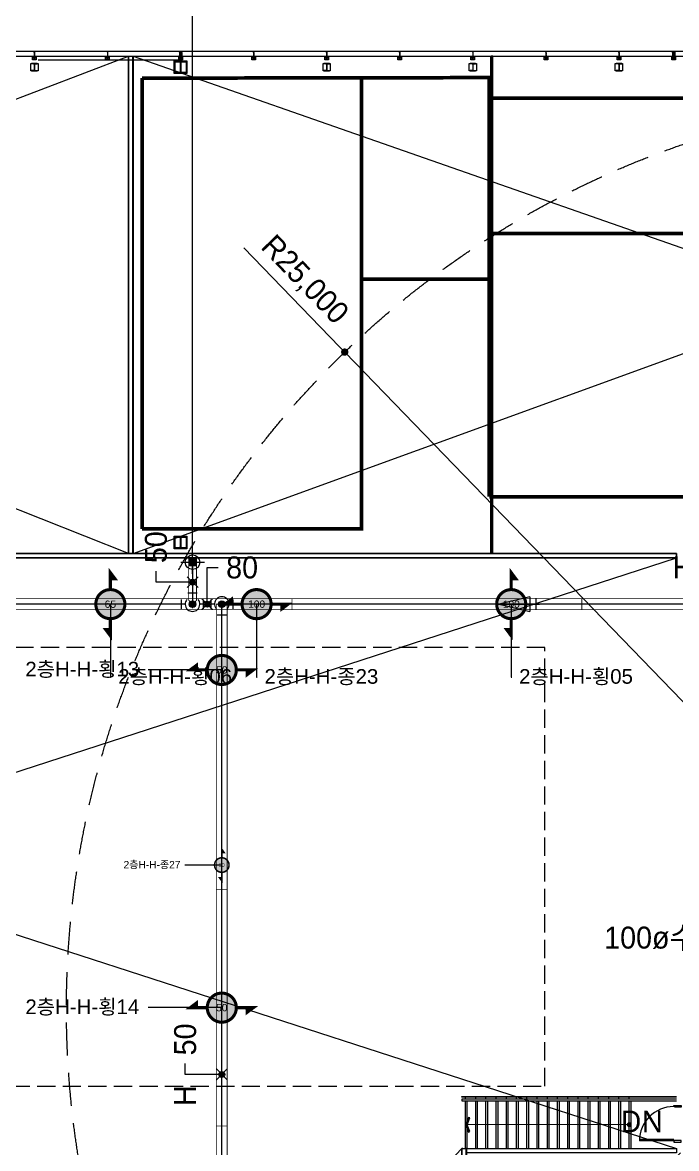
# Model space of a CAD drawing. Header units: millimetres. Extents: x 0 to 168200, y 0 to 118800.
# Drawn here: x 73200 to 91100, y 56348 to 87147 of the extents above; entities that cross this region are included whole.
import ezdxf
from ezdxf import colors
from ezdxf.entities.mleader import LeaderData, LeaderLine
from ezdxf.enums import TextEntityAlignment as Align
from ezdxf.math import Vec2, Vec3

# ---------------------------------------------------------------- set-up
doc = ezdxf.new("R2010")
doc.units = ezdxf.units.MM
doc.header["$LTSCALE"] = 200
for name, pattern in [('CEN-GAUN', [32.2, 30, -1, 0.2, -1]), ('CENTER', [50.8, 31.75, -6.35, 6.35, -6.35]), ('DASH', [0.35, 0.25, -0.1]), ('HID', [2.3, 1.5, -0.8]), ('HID2-GAUN', [3.75, 2.5, -1.25]), ('HIDDEN', [0.375, 0.25, -0.125]), ('HIDDEN2', [1, 0.5, -0.5])]:
    doc.linetypes.add(name, pattern=pattern)
for name, color, linetype in [('AA-WAXM-FRAM', 7, 'Continuous'), ('BACK', 8, 'Continuous'), ('CEN', 1, 'CEN-GAUN'), ('SF-(TUTUM_P) ZONE', 7, 'Continuous'), ('SF-(TUTUM_P) 블럭', 7, 'Continuous'), ('메탈판넬-2', 8, 'Continuous'), ('소화', 1, 'Continuous'), ('투툼_버팀대_이름', 7, 'Continuous'), ('투툼_종방향버팀대', 7, 'Continuous'), ('투툼_횡방향버팀대', 7, 'Continuous')]:
    doc.layers.add(name, color=color, linetype=linetype)
doc.styles.get("Standard").update_dxf_attribs({"font": ''})
doc.styles.add('TutumMLeaderTextStyle', font='', dxfattribs={"height": 200})
doc.styles.add('돋움', font='')
doc.styles.add('스타일1', font='')
doc.styles.get('Standard').set_extended_font_data('Arial')
doc.styles.get('TutumMLeaderTextStyle').set_extended_font_data('Arial')
doc.styles.get('돋움').set_extended_font_data('Dotum')
doc.styles.get('스타일1').set_extended_font_data('Malgun Gothic')
pattern_1 = [(0, (0, 0), (0, 6.985), [5.08, -1.905]), (90, (0, 0), (-6.985, 4e-16), [5.08, -1.905])]

# ---------------------------------------------------------------- blocks, each defined once
blk = doc.blocks.new('_DOT')
at = {"color": 0, "linetype": 'ByBlock'}
blk.add_line((-0.5, 0), (-1, 0), dxfattribs=at)
at = {"color": 0, "linetype": 'ByBlock', "const_width": 0.5}
blk.add_lwpolyline([(-0.25, 0, 1), (0.25, 0, 1)], format="xyb", close=True, dxfattribs=at)
blk = doc.blocks.new('FF-주배관시작')
h = blk.add_hatch()
h.set_pattern_fill('ANGLE', color=256)
h.set_pattern_definition(pattern_1)
h.paths.add_polyline_path([(-45, 0, 1), (45, 0, 1)])
blk.add_circle((0, 0), 45)
blk = doc.blocks.new('FF-주배관말단')
h = blk.add_hatch()
h.set_pattern_fill('ANGLE', color=256)
h.set_pattern_definition(pattern_1)
h.paths.add_polyline_path([(45, 45), (-45, 45), (-45, -45), (45, -45)])
blk.add_lwpolyline([(-45, -45), (45, -45), (45, 45), (-45, 45)], close=True)
blk = doc.blocks.new('FF-횡방향-BRACE')
h = blk.add_hatch(color=254)
h.dxf.hatch_style = 1
h.paths.add_polyline_path([(199, 0, 1), (-199, 0, 1)])
at = {"color": 1, "const_width": 42}
for points in [[(0, 347), (0, 433), (64, 347)], [(0, -346), (0, -432), (-64, -346)]]:
    blk.add_lwpolyline(points, close=True, dxfattribs=at)
for points in [[(0, 199), (0, 433), (0, 433)], [(0, -199), (0, -432), (0, -432)]]:
    blk.add_lwpolyline(points, dxfattribs=at)
at = {"color": 1, "const_width": 42, "elevation": 1}
blk.add_lwpolyline([(-199, 0, 1), (199, 0, 1)], format="xyb", close=True, dxfattribs=at)
at = {"color": 18, "true_color": 0x000000}
blk.add_attdef('BORE', text='', height=100, dxfattribs=at).set_placement((0, 0), align=Align.MIDDLE_CENTER)
blk = doc.blocks.new('_None')
blk = doc.blocks.new('FF-종방향-BRACE')
h = blk.add_hatch(color=254)
h.dxf.hatch_style = 1
h.paths.add_polyline_path([(0, 199, 1), (0, -199, 1)])
at = {"color": 5, "const_width": 42}
blk.add_lwpolyline([(0, -199, 1), (0, 199, 1)], format="xyb", close=True, dxfattribs=at)
for points in [[(-346, 0), (-432, 0), (-346, 64)], [(346, 0), (432, 0), (346, -64)]]:
    blk.add_lwpolyline(points, close=True, dxfattribs=at)
for points in [[(-199, 0), (-432, 0), (-432, 0)], [(199, 0), (432, 0), (432, 0)]]:
    blk.add_lwpolyline(points, dxfattribs=at)
at = {"color": 18, "true_color": 0x000000}
blk.add_attdef('BORE', text='', height=100, dxfattribs=at).set_placement((0, 0), align=Align.MIDDLE_CENTER)
blk = doc.blocks.new('D-1000')
at = {"layer": 'BACK'}
blk.add_line((30, 200), (30, 1140), dxfattribs=at)
for points in [[(30, 200), (65, 200), (65, 1140), (30, 1140)], [(0, 0), (45, 0), (45, 0), (45, 0), (45, 170), (30, 170), (30, 200), (0, 200), (0, 0)], [(1000, 0), (955, 0), (955, 0), (955, 0), (955, 170), (970, 170), (970, 200), (1000, 200), (1000, 0)]]:
    blk.add_lwpolyline(points, dxfattribs=at)
blk.add_arc((30, 200), 940, 0, 90, dxfattribs=at)
blk = doc.blocks.new('S-SC12')
at = {"layer": 'BACK'}
for points in [[(-175, 175), (175, 175), (175, -175), (-175, -175)], [(-150, 150), (150, 150), (150, -150), (-150, -150)]]:
    blk.add_lwpolyline(points, close=True, dxfattribs=at)
blk.add_lwpolyline([(-150, -150), (-150, -135), (-23, -135, 0.414214), (-5, -117), (-5, 117, 0.414214), (-23, 135), (-150, 135), (-150, 150), (150, 150), (150, 135), (23, 135, 0.414214), (5, 117), (5, -117, 0.414214), (23, -135), (150, -135), (150, -150)], format="xyb", close=True, dxfattribs=at)
blk = doc.blocks.new('S-SC11')
at = {"layer": 'BACK'}
for points in [[(-175, 175), (175, 175), (175, -175), (-175, -175)], [(-150, 150), (150, 150), (150, -150), (-150, -150)]]:
    blk.add_lwpolyline(points, close=True, dxfattribs=at)
blk.add_lwpolyline([(-150, -150), (-150, -135), (-23, -135, 0.414214), (-5, -117), (-5, 117, 0.414214), (-23, 135), (-150, 135), (-150, 150), (150, 150), (150, 135), (23, 135, 0.414214), (5, 117), (5, -117, 0.414214), (23, -135), (150, -135), (150, -150)], format="xyb", close=True, dxfattribs=at)
blk = doc.blocks.new('*U113')
for p, q in [((59, 185), (0, 185)), ((59, 9), (0, 9)), ((72, 172), (72, 22)), ((78, 172), (78, 22)), ((91, 185), (150, 185)), ((91, 9), (150, 9))]:
    blk.add_line(p, q)
for points in [[(150, 185), (150, 194), (0, 194), (0, 185)], [(0, 9), (0, 0), (150, 0), (150, 9)]]:
    blk.add_lwpolyline(points)
for centre, start, end in [((59, 172), 0, 90), ((59, 22), 270, 0), ((91, 172), 90, 180), ((91, 22), 180, 270)]:
    blk.add_arc(centre, 13, start, end)
blk = doc.blocks.new('S-WC1')
at = {"layer": 'BACK'}
blk.add_lwpolyline([(-100, 100), (100, 100), (100, -100), (-100, -100)], close=True, dxfattribs=at)
blk.add_blockref('*U113', (-75, -97), dxfattribs=at)
blk = doc.blocks.new('x-stu-2Fcol')
at = {"layer": 'BACK'}
for name, p in [('S-WC1', (32000, 0)), ('S-SC12', (36000, 0)), ('S-WC1', (40000, 0)), ('S-WC1', (44000, 0)), ('S-WC1', (48000, 0)), ('S-SC11', (36000, -13000))]:
    blk.add_blockref(name, p, dxfattribs=at)
blk = doc.blocks.new('BOLT1')
at = {"layer": 'BACK', "linetype": 'HIDDEN'}
for p, q in [((10, 209), (5, 209)), ((5, -31), (5, 209)), ((7, 219), (6, 209)), ((6, -46), (6, 209)), ((10, 222), (7, 219)), ((9, 210), (7, 219)), ((10, 219), (8, 220)), ((10, 219), (9, 210)), ((10, 222), (10, 209)), ((10, 222), (13, 219)), ((10, 209), (15, 203)), ((13, 219), (15, 209)), ((16, 209), (15, 209)), ((15, -46), (15, 209)), ((16, -31), (16, 209)), ((6, -46), (0, -52)), ((21, -52), (0, -52)), ((16, -31), (5, -31)), ((15, -46), (6, -46)), ((15, -46), (21, -52))]:
    blk.add_line(p, q, dxfattribs=at)
at = {"layer": 'BACK'}
blk.add_line((10, -67), (10, 228), dxfattribs=at)
blk = doc.blocks.new('SQ-PIPE-100X100X4.5TS')
at = {"layer": 'BACK'}
for p, q in [((-46, 4), (46, 96)), ((46, 4), (-46, 96))]:
    blk.add_line(p, q, dxfattribs=at)
for points in [[(50, 0), (50, 100), (-50, 100), (-50, 0)], [(46, 4), (46, 96), (-46, 96), (-46, 4)]]:
    blk.add_lwpolyline(points, close=True, dxfattribs=at)
at = {"layer": 'BACK', "extrusion": (0, 0, -1), "xscale": -0.6121869552298449, "yscale": 0.6121869552298449, "zscale": -0.6121869552298449}
blk.add_blockref('BOLT1', (6, -77), dxfattribs=at)
blk = doc.blocks.new('SQ-PIPE-100X100X4.5T')
at = {"layer": 'BACK'}
for p, q in [((-89, 8), (46, 8)), ((50, 46), (142, -46)), ((50, -46), (142, 46)), ((-89, -8), (46, -8))]:
    blk.add_line(p, q, dxfattribs=at)
for points in [[(46, -50), (146, -50), (146, 50), (46, 50)], [(50, -46), (142, -46), (142, 46), (50, 46)]]:
    blk.add_lwpolyline(points, close=True, dxfattribs=at)
blk.add_circle((-69, 0), 7.5, dxfattribs=at)
blk.add_arc((-102, 0), 15.1, 330.1372, 29.8628, dxfattribs=at)
at = {"layer": 'BACK', "extrusion": (0, 0, -1), "yscale": 0.6121869552298449, "zscale": -0.6121869552298449, "rotation": 90}
for p, xscale in [((31, 23), 0.6121869552298449), ((31, -23), -0.6121869552298449)]:
    blk.add_blockref('BOLT1', p, dxfattribs=dict(at, xscale=xscale))
blk = doc.blocks.new('X-PIPE-2f 하지')
at = {"layer": 'AA-WAXM-FRAM', "color": 8}
blk.add_line((32100, 200), (35950, 200), dxfattribs=at)
at = {"layer": 'AA-WAXM-FRAM', "xscale": -1.000000000000006, "rotation": 90}
for p in [(36000, 346), (49500, 346)]:
    blk.add_blockref('SQ-PIPE-100X100X4.5T', p, dxfattribs=at)
at = {"layer": '메탈판넬-2', "xscale": -1, "rotation": 180}
for p in [(32000, 300), (34000, 300), (36000, 308), (38000, 300), (40000, 300), (42000, 300), (44000, 300), (46000, 300), (48000, 300), (49500, 300)]:
    blk.add_blockref('SQ-PIPE-100X100X4.5TS', p, dxfattribs=at)

msp = doc.modelspace()

# ---------------------------------------------------------------- hatches: boundary and pattern name
at = {"layer": '소화'}
h = msp.add_hatch(color=256, dxfattribs=at)
edge = h.paths.add_edge_path()
edge.add_arc((77854.6, 71837.1), 80, 0, 360)
h = msp.add_hatch(color=256, dxfattribs=at)
edge = h.paths.add_edge_path()
edge.add_arc((78252.5, 71237.6), 80, 0, 360)
h = msp.add_hatch(color=256, dxfattribs=at)
edge = h.paths.add_edge_path()
edge.add_arc((78654.2, 58374), 80, 0, 360)

# ---------------------------------------------------------------- linework, layer by layer
at = {"layer": 'BACK'}
for p, q in [((41225, 86225), (113260, 86225)), ((41725, 73125), (76100, 86225)), ((76100, 72625), (41725, 86225)), ((76225, 86225), (113125, 73350)), ((86022.1, 72625), (86022.1, 86225)), ((86072.1, 72625), (86072.1, 86225)), ((76225, 72625), (112325, 85725)), ((41225, 56350), (91100, 72500)), ((41225, 72500), (91100, 56350)), ((85325, 57700), (85325, 57750)), ((85325, 56350), (85325, 57650)), ((85375, 56350), (85375, 57650)), ((85605, 57700), (85605, 57750)), ((85605, 56350), (85605, 57650)), ((85655, 56350), (85655, 57650)), ((85885, 57700), (85885, 57750)), ((85885, 56350), (85885, 57650)), ((85935, 56350), (85935, 57650)), ((86165, 57700), (86165, 57750)), ((86165, 56350), (86165, 57650)), ((86215, 56350), (86215, 57650)), ((86445, 57700), (86445, 57750)), ((86445, 56350), (86445, 57650)), ((86495, 56350), (86495, 57650)), ((86725, 57700), (86725, 57750)), ((86725, 56350), (86725, 57650)), ((86775, 56350), (86775, 57650)), ((87005, 57700), (87005, 57750)), ((87005, 56350), (87005, 57650)), ((87055, 56350), (87055, 57650)), ((87285, 57700), (87285, 57750)), ((87285, 56350), (87285, 57650)), ((87335, 56350), (87335, 57650)), ((87565, 57700), (87565, 57750)), ((87565, 56350), (87565, 57650)), ((87615, 56350), (87615, 57650)), ((87845, 57700), (87845, 57750)), ((87845, 56350), (87845, 57650)), ((87895, 56350), (87895, 57650)), ((88125, 57700), (88125, 57750)), ((88125, 56350), (88125, 57650)), ((88175, 56350), (88175, 57650)), ((88405, 57700), (88405, 57750)), ((88405, 56350), (88405, 57650)), ((88455, 56350), (88455, 57650)), ((88685, 57700), (88685, 57750)), ((88685, 56350), (88685, 57650)), ((88735, 56350), (88735, 57650)), ((88965, 57700), (88965, 57750)), ((88965, 56350), (88965, 57650)), ((89015, 56350), (89015, 57650)), ((89245, 57700), (89245, 57750)), ((89245, 56350), (89245, 57650)), ((89295, 56350), (89295, 57650)), ((89525, 57700), (89525, 57750)), ((89525, 56350), (89525, 57650)), ((89575, 56350), (89575, 57650)), ((89805, 57700), (89805, 57750)), ((89805, 56350), (89805, 57650)), ((89855, 56350), (89855, 57650)), ((89838.3, 57000), (85325, 56997.9)), ((72650, 43125), (85225, 56350))]:
    msp.add_line(p, q, dxfattribs=at)
for points in [[(41090, 42490), (41090, 86360), (113260, 86360), (113260, 72490), (112810, 72490)], [(76100, 86225), (76225, 86225), (76225, 72625), (76100, 72625), (76100, 86225)], [(76125, 86225), (76125, 86221), (76104, 86221), (76104, 72629), (76221, 72629), (76221, 86221), (76200, 86221), (76200, 86225)], [(41225, 72500), (41225, 72625), (91100, 72625), (91100, 72500), (41225, 72500)], [(41225, 72562.5), (41229, 72562.5), (41229, 72504), (91096, 72504), (91096, 72621), (41229, 72621), (41229, 72562.5), (41225, 72562.5)], [(91100, 57750), (85225, 57750), (85225, 57770), (91100, 57770)], [(91100, 57700), (85225, 57700), (85225, 57650), (91100, 57650)], [(85225, 56350), (85350, 56350), (85350, 42625), (85225, 42625), (85225, 56350)], [(85250, 56350), (85250, 56346), (85229, 56346), (85229, 42629), (85346, 42629), (85346, 56346), (85325, 56346), (85325, 56350)], [(91100, 56350), (91100, 56225), (85350, 56225), (85350, 56350), (91100, 56350)]]:
    msp.add_lwpolyline(points, dxfattribs=at)
at = {"layer": 'BACK', "ltscale": 253}
msp.add_lwpolyline([(86062.1, 72625), (86062.1, 72626.6), (86070.5, 72626.6), (86070.5, 86225), (86023.7, 86225), (86023.7, 72626.6), (86032.1, 72626.6), (86032.1, 72625)], dxfattribs=at)
at = {"layer": 'BACK', "linetype": 'HID2-GAUN', "const_width": 100}
for points in [[(85974.6, 74175), (85974.6, 85640.4), (76474.6, 85625)], [(76474.6, 73294.6), (82474.6, 73294.6), (82474.6, 85634.7)], [(76474.6, 73294.6), (76474.6, 85625)], [(85974.6, 85075), (91725, 85075)], [(85974.6, 81375), (86104, 81375)], [(85974.6, 81375), (91725, 81375)], [(82474.6, 80125), (85974.6, 80125)], [(85974.6, 74175), (91725, 74175)]]:
    msp.add_lwpolyline(points, dxfattribs=at)
at = {"layer": 'BACK', "linetype": 'DASH', "ltscale": 10}
msp.add_lwpolyline([(43499.5, 58053.8), (87499.5, 58053.8), (87499.5, 70053.8), (43499.5, 70053.8)], close=True, dxfattribs=at)
msp.add_lwpolyline([(43499.5, 58053.8), (87499.5, 58053.8), (87499.5, 70053.8), (43499.5, 70053.8)], close=True, dxfattribs=at)
at = {"layer": 'BACK'}
msp.add_lwpolyline([(85405, 56797.9), (85442.1, 56812.8), (85368.1, 56997.9), (85442.1, 57183), (85405, 57197.9), (85325, 56997.9)], close=True, dxfattribs=at)
at = {"layer": 'BACK', "const_width": 66.7}
msp.add_lwpolyline([(89805, 57033.3, -1), (89805, 56966.7, -1)], format="xyb", close=True, dxfattribs=at)
at = {"layer": 'BACK'}
for points in [[(85405, 57197.9), (85442.1, 57183), (85325, 56997.9), (85368.1, 56997.9)], [(85325, 56997.9), (85368.1, 56997.9), (85405, 56797.9), (85442.1, 56812.8)]]:
    msp.add_solid(points, dxfattribs=at)
at = {"layer": 'CEN', "linetype": 'HID', "ltscale": 3}
for centre in [(99402.9, 60165), (109365, 39047.9)]:
    msp.add_circle(centre, 25000, dxfattribs=at)
at = {"layer": 'SF-(TUTUM_P) ZONE', "color": 2, "linetype": 'HIDDEN2', "ltscale": 2, "const_width": 25}
for points in [[(77854.6, 71237.6), (77854.6, 71237.6), (77748.5, 71343.7), (77748.5, 72491.1), (77854.6, 72385), (77854.6, 72385), (77960.6, 72491.1), (77960.6, 71343.7), (77854.6, 71237.6), (77854.6, 71237.6)], [(80576.1, 71237.6), (80576.1, 71237.6), (80576.1, 71087.6), (78654.2, 71087.6), (77854.6, 71087.6), (70638.6, 71087.6), (70638.6, 71237.6), (70638.6, 71237.6), (70638.6, 71387.6), (77854.6, 71387.6), (78654.2, 71387.6), (80576.1, 71387.6), (80576.1, 71237.6)], [(88508.1, 71237.6), (88508.1, 71237.6), (88508.1, 71087.6), (78654.2, 71087.6), (77854.6, 71087.6), (70705.6, 71087.6), (70705.6, 71237.6), (70705.6, 71237.6), (70705.6, 71387.6), (77854.6, 71387.6), (78654.2, 71387.6), (88508.1, 71387.6), (88508.1, 71237.6)], [(78654.2, 71237.6), (78654.2, 71237.6), (78804.2, 71237.6), (78804.2, 63437.6), (78654.2, 63437.6), (78654.2, 63437.6), (78504.2, 63437.6), (78504.2, 71237.6), (78654.2, 71237.6)], [(78654.2, 71237.6), (78654.2, 71237.6), (78804.2, 71237.6), (78804.2, 56963.6), (78654.2, 56963.6), (78654.2, 56963.6), (78504.2, 56963.6), (78504.2, 71237.6), (78654.2, 71237.6)], [(92576.1, 71237.6), (92576.1, 71237.6), (92576.1, 71087.6), (80576.1, 71087.6), (80576.1, 71237.6), (80576.1, 71237.6), (80576.1, 71387.6), (92576.1, 71387.6), (92576.1, 71237.6)], [(100376.1, 71237.6), (100376.1, 71237.6), (100376.1, 71087.6), (88508.1, 71087.6), (88508.1, 71237.6), (88508.1, 71237.6), (88508.1, 71387.6), (100376.1, 71387.6), (100376.1, 71237.6)], [(78654.2, 63437.6), (78654.2, 63437.6), (78804.2, 63437.6), (78804.2, 56963.6), (78654.2, 56963.6), (78654.2, 56963.6), (78504.2, 56963.6), (78504.2, 63437.6), (78654.2, 63437.6)], [(78654.2, 56963.6), (78654.2, 56963.6), (78804.2, 56963.6), (78804.2, 50489.6), (78654.2, 50489.6), (78654.2, 50489.6), (78504.2, 50489.6), (78504.2, 56963.6), (78654.2, 56963.6)], [(78654.2, 56963.6), (78654.2, 56963.6), (78804.2, 56963.6), (78804.2, 42690), (78654.2, 42690), (78654.2, 42690), (78504.2, 42690), (78504.2, 56963.6), (78654.2, 56963.6)]]:
    msp.add_lwpolyline(points, dxfattribs=at)
at = {"layer": '소화'}
for p, q in [((77854.6, 72385), (77854.6, 94282.7)), ((77854.6, 72385), (77854.6, 71237.6)), ((76854.6, 71837.1), (76854.6, 72137.1)), ((78252.5, 71237.6), (78252.5, 72237.6)), ((78252.5, 72237.6), (78552.5, 72237.6)), ((77854.6, 71837.1), (76854.6, 71837.1)), ((77706.1, 71985.6), (78003.1, 71688.6)), ((78003.1, 71985.6), (77706.1, 71688.6)), ((77980.6, 71537.6), (77728.6, 71537.6)), ((77654.6, 71237.6), (54792.6, 71237.6)), ((77554.6, 71111.6), (77554.6, 71363.6)), ((78454.2, 71237.6), (78054.6, 71237.6)), ((78401, 71386.1), (78104, 71089.2)), ((78401, 71089.2), (78104, 71386.1)), ((78154.6, 71111.6), (78154.6, 71363.6)), ((78354.2, 71363.6), (78354.2, 71111.6)), ((78654.2, 42690), (78654.2, 71237.6)), ((100376.1, 71237.6), (78854.2, 71237.6)), ((78954.2, 71363.6), (78954.2, 71111.6)), ((86147.5, 71237.6), (87347.5, 71237.6)), ((87087.1, 71437.6), (86247.5, 71237.6)), ((86247.5, 71237.6), (87087.1, 71037.6)), ((87087.1, 71437.6), (87087.1, 71037.6)), ((87247.5, 71397.6), (87247.5, 71077.6)), ((78780.2, 70937.6), (78528.2, 70937.6)), ((77654.2, 58374), (77654.2, 58674)), ((78505.7, 58522.5), (78802.6, 58225.5)), ((78802.6, 58522.5), (78505.7, 58225.5)), ((78654.2, 58374), (77654.2, 58374))]:
    msp.add_line(p, q, dxfattribs=at)
at = {"layer": '소화', "ltscale": 3}
for p, q in [((79259, 80985.5), (81880.5, 78275.9)), ((99402.9, 60165), (82019.6, 78132.2))]:
    msp.add_line(p, q, dxfattribs=at)
at = {"layer": '소화', "linetype": 'CENTER'}
for p, q in [((77854.6, 72062.9), (77854.6, 72707.1)), ((77532.5, 72385), (78176.6, 72385))]:
    msp.add_line(p, q, dxfattribs=at)
at = {"layer": '소화'}
for centre, radius in [((77854.6, 72385), 200), ((77854.6, 71837.1), 80), ((78252.5, 71237.6), 80), ((78654.2, 58374), 80)]:
    msp.add_circle(centre, radius, dxfattribs=at)
for centre, start, end in [((77854.6, 71237.6), 140.94988, 39.05012), ((78654.2, 71237.6), 320.94988, 219.05012)]:
    msp.add_arc(centre, 200, start, end, dxfattribs=at)

# ---------------------------------------------------------------- block references
at = {"layer": 'BACK'}
for name in ['X-PIPE-2f 하지', 'x-stu-2Fcol']:
    msp.add_blockref(name, (41525, 85925), dxfattribs=at)
at = {"layer": 'BACK', "rotation": 90}
msp.add_blockref('D-1000', (91225, 56525), dxfattribs=at)
at = {"layer": 'SF-(TUTUM_P) 블럭', "color": 0, "xscale": 2, "yscale": 2}
for name, p in [('FF-주배관말단', (77854.6, 72385)), ('FF-주배관시작', (77854.6, 71237.6)), ('FF-주배관시작', (78654.2, 71237.6))]:
    msp.add_blockref(name, p, dxfattribs=at)
at = {"layer": '소화', "linetype": 'HID', "xscale": 200, "yscale": 200, "zscale": 200, "rotation": 314.0538478752482}
msp.add_blockref('_DOT', (82019.6, 78132.2), dxfattribs=at)
at = {"layer": '투툼_종방향버팀대', "color": 0}
ref = msp.add_blockref('FF-종방향-BRACE', (79607.1, 71237.6), dxfattribs=dict(at, xscale=2, yscale=2, zscale=2, rotation=180))
ref.add_attrib('BORE', '100', dxfattribs={"layer": '0', "color": 18, "true_color": 0x000000, "height": 200}).set_placement((79607.1, 71237.6), align=Align.MIDDLE_CENTER)
ref = msp.add_blockref('FF-종방향-BRACE', (78654.2, 64100.6), dxfattribs=dict(at, rotation=270))
ref.add_attrib('BORE', '50', dxfattribs={"layer": '0', "color": 18, "true_color": 0x000000, "height": 100}).set_placement((78654.2, 64100.6), align=Align.MIDDLE_CENTER)
at = {"layer": '투툼_횡방향버팀대', "color": 0}
ref = msp.add_blockref('FF-횡방향-BRACE', (75603.8, 71237.6), dxfattribs=dict(at, xscale=2, yscale=2, zscale=2, rotation=180))
ref.add_attrib('BORE', '65', dxfattribs={"layer": '0', "color": 18, "true_color": 0x000000, "height": 200}).set_placement((75604.5, 71236.9), align=Align.MIDDLE_CENTER)
ref = msp.add_blockref('FF-횡방향-BRACE', (86576.1, 71237.6), dxfattribs=dict(at, xscale=2, yscale=2, zscale=2, rotation=180))
ref.add_attrib('BORE', '100', dxfattribs={"layer": '0', "color": 18, "true_color": 0x000000, "height": 200}).set_placement((86576.8, 71236.9), align=Align.MIDDLE_CENTER)
ref = msp.add_blockref('FF-횡방향-BRACE', (78653.8, 69437.3, -1), dxfattribs=dict(at, xscale=2, yscale=2, zscale=2, rotation=270))
ref.add_attrib('BORE', '50', dxfattribs={"layer": '0', "color": 18, "true_color": 0x000000, "height": 200}).set_placement((78654.5, 69438, -1), align=Align.MIDDLE_CENTER)
ref = msp.add_blockref('FF-횡방향-BRACE', (78653.8, 60200.3, -1), dxfattribs=dict(at, xscale=2, yscale=2, zscale=2, rotation=270))
ref.add_attrib('BORE', '50', dxfattribs={"layer": '0', "color": 18, "true_color": 0x000000, "height": 200}).set_placement((78654.5, 60201, -1), align=Align.MIDDLE_CENTER)

# ---------------------------------------------------------------- texts
at = {"layer": 'BACK', "style": '스타일1'}
msp.add_text('DN', height=600, dxfattribs=at).set_placement((90155.6, 56786.1), align=Align.CENTER)
at = {"layer": '소화', "style": '돋움'}
for p in [(77150.5, 72358), (77950.1, 58895)]:
    msp.add_text('50', height=600, rotation=90, dxfattribs=at).set_placement(p)
for s, p in [('80', (78773.5, 71941.7)), ('100ø수격방지기', (89120.5, 61816.2))]:
    msp.add_text(s, height=600, dxfattribs=at).set_placement(p)
msp.add_text('H', height=600, dxfattribs=at).set_placement((91565.8, 71941.7), align=Align.RIGHT)
msp.add_text('H', height=600, rotation=90, dxfattribs=at).set_placement((77950.1, 58072.4), align=Align.RIGHT)
at = {"layer": '소화', "insert": (80901.4, 80090.7), "char_height": 600, "attachment_point": 5, "rotation": 314.05385, "style": '돋움'}
msp.add_mtext('\\A1;R25,000', dxfattribs=at)

# ---------------------------------------------------------------- leaders
at = {"layer": '투툼_버팀대_이름'}
ml = msp.add_multileader_mtext('Standard', dxfattribs=at)
ml.set_content('2층H-H-횡06', color=256, style='TutumMLeaderTextStyle')
ml.set_leader_properties()
ml.set_arrow_properties(name='NONE')
ml.build(insert=Vec2(0, 0))
ml.multileader.update_dxf_attribs({"has_text_frame": 1, "text_left_attachment_type": 2, "text_right_attachment_type": 2, "dogleg_length": 16, "arrow_head_size": 200})
ctx = ml.context
ctx.base_point, ctx.char_height, ctx.arrow_head_size, ctx.landing_gap_size, ctx.plane_origin = Vec3(75619.8, 69237.6), 400, 200, 200, Vec3(75603.8, 65237.6)
ctx.left_attachment, ctx.right_attachment = 2, 2
notes = []
notes.append((ctx, [(0, (1, 1, 0), (75603.8, 69237.6), (1, 0), 16, [(0, [(75603.8, 71237.6)], 0, [])])]))
ctx.mtext.insert, ctx.mtext.flow_direction = Vec3(75819.8, 69460.8), 5
ml = msp.add_multileader_mtext('Standard', dxfattribs=at)
ml.set_content('2층H-H-종23', color=256, style='TutumMLeaderTextStyle')
ml.set_leader_properties()
ml.set_arrow_properties(name='NONE')
ml.build(insert=Vec2(0, 0))
ml.multileader.update_dxf_attribs({"has_text_frame": 1, "text_left_attachment_type": 2, "text_right_attachment_type": 2, "dogleg_length": 16, "arrow_head_size": 200})
ctx = ml.context
ctx.base_point, ctx.char_height, ctx.arrow_head_size, ctx.landing_gap_size, ctx.plane_origin = Vec3(79623.1, 69237.6), 400, 200, 200, Vec3(79607.1, 65237.6)
ctx.left_attachment, ctx.right_attachment = 2, 2
notes.append((ctx, [(0, (1, 1, 0), (79607.1, 69237.6), (1, 0), 16, [(0, [(79607.1, 71237.6)], 0, [])])]))
ctx.mtext.insert, ctx.mtext.flow_direction = Vec3(79823.1, 69460.3), 5
ml = msp.add_multileader_mtext('Standard', dxfattribs=at)
ml.set_content('2층H-H-횡05', color=256, style='TutumMLeaderTextStyle')
ml.set_leader_properties()
ml.set_arrow_properties(name='NONE')
ml.build(insert=Vec2(0, 0))
ml.multileader.update_dxf_attribs({"has_text_frame": 1, "text_left_attachment_type": 2, "text_right_attachment_type": 2, "dogleg_length": 16, "arrow_head_size": 200})
ctx = ml.context
ctx.base_point, ctx.char_height, ctx.arrow_head_size, ctx.landing_gap_size, ctx.plane_origin = Vec3(86592.1, 69237.6), 400, 200, 200, Vec3(86576.1, 65237.6)
ctx.left_attachment, ctx.right_attachment = 2, 2
notes.append((ctx, [(0, (1, 1, 0), (86576.1, 69237.6), (1, 0), 16, [(0, [(86576.1, 71237.6)], 0, [])])]))
ctx.mtext.insert, ctx.mtext.flow_direction = Vec3(86792.1, 69460.8), 5
ml = msp.add_multileader_mtext('Standard', dxfattribs=at)
ml.set_content('2층H-H-횡13', color=256, style='TutumMLeaderTextStyle')
ml.set_leader_properties()
ml.set_arrow_properties(name='NONE')
ml.build(insert=Vec2(0, 0))
ml.multileader.update_dxf_attribs({"has_text_frame": 1, "text_left_attachment_type": 2, "text_right_attachment_type": 2, "dogleg_length": 16, "arrow_head_size": 200})
ctx = ml.context
ctx.base_point, ctx.char_height, ctx.arrow_head_size, ctx.landing_gap_size, ctx.plane_origin = Vec3(73077.1, 69437.3, -1), 400, 200, 200, Vec3(72653.8, 69437.3, -1)
ctx.left_attachment, ctx.right_attachment = 2, 2
notes.append((ctx, [(0, (1, 1, 0), (76653.8, 69437.3, -1), (-1, 0), 16, [(0, [(78653.8, 69437.3, -1)], 0, [])])]))
ctx.mtext.insert, ctx.mtext.flow_direction = Vec3(73277.1, 69660.5, -1), 5
ml = msp.add_multileader_mtext('Standard', dxfattribs=at)
ml.set_content('2층H-H-종27', color=256, style='TutumMLeaderTextStyle')
ml.set_leader_properties()
ml.set_arrow_properties(name='NONE')
ml.build(insert=Vec2(0, 0))
ml.multileader.update_dxf_attribs({"has_text_frame": 1, "text_left_attachment_type": 2, "text_right_attachment_type": 2, "arrow_head_size": 100})
ctx = ml.context
ctx.base_point, ctx.char_height, ctx.arrow_head_size, ctx.landing_gap_size, ctx.plane_origin = Vec3(75865.8, 64100.6), 200, 100, 100, Vec3(75654.2, 64100.6)
ctx.left_attachment, ctx.right_attachment = 2, 2
notes.append((ctx, [(0, (1, 1, 0), (77654.2, 64100.6), (-1, 0), 8, [(0, [(78654.2, 64100.6)], 0, [])])]))
ctx.mtext.insert, ctx.mtext.flow_direction = Vec3(75965.8, 64212), 5
ml = msp.add_multileader_mtext('Standard', dxfattribs=at)
ml.set_content('2층H-H-횡14', color=256, style='TutumMLeaderTextStyle')
ml.set_leader_properties()
ml.set_arrow_properties(name='NONE')
ml.build(insert=Vec2(0, 0))
ml.multileader.update_dxf_attribs({"has_text_frame": 1, "text_left_attachment_type": 2, "text_right_attachment_type": 2, "dogleg_length": 16, "arrow_head_size": 200})
ctx = ml.context
ctx.base_point, ctx.char_height, ctx.arrow_head_size, ctx.landing_gap_size, ctx.plane_origin = Vec3(73078.8, 60200.3, -1), 400, 200, 200, Vec3(72653.8, 60200.3, -1)
ctx.left_attachment, ctx.right_attachment = 2, 2
notes.append((ctx, [(0, (1, 1, 0), (76653.8, 60200.3, -1), (-1, 0), 16, [(0, [(78653.8, 60200.3, -1)], 0, [])])]))
ctx.mtext.insert, ctx.mtext.flow_direction = Vec3(73278.8, 60423.5, -1), 5
for ctx, leaders in notes:
    for number, flags, end, landing, length, lines in leaders:
        leader = LeaderData()
        leader.index, (leader.has_last_leader_line, leader.has_dogleg_vector, leader.attachment_direction) = number, flags
        leader.last_leader_point, leader.dogleg_vector, leader.dogleg_length = Vec3(end), Vec3(landing), length
        for number, points, colour, breaks in lines:
            line = LeaderLine()
            line.index, line.vertices, line.color, line.breaks = number, Vec3.list(points), colors.encode_raw_color(colour), breaks
            leader.lines.append(line)
        ctx.leaders.append(leader)

doc.saveas('drawing.dxf')
